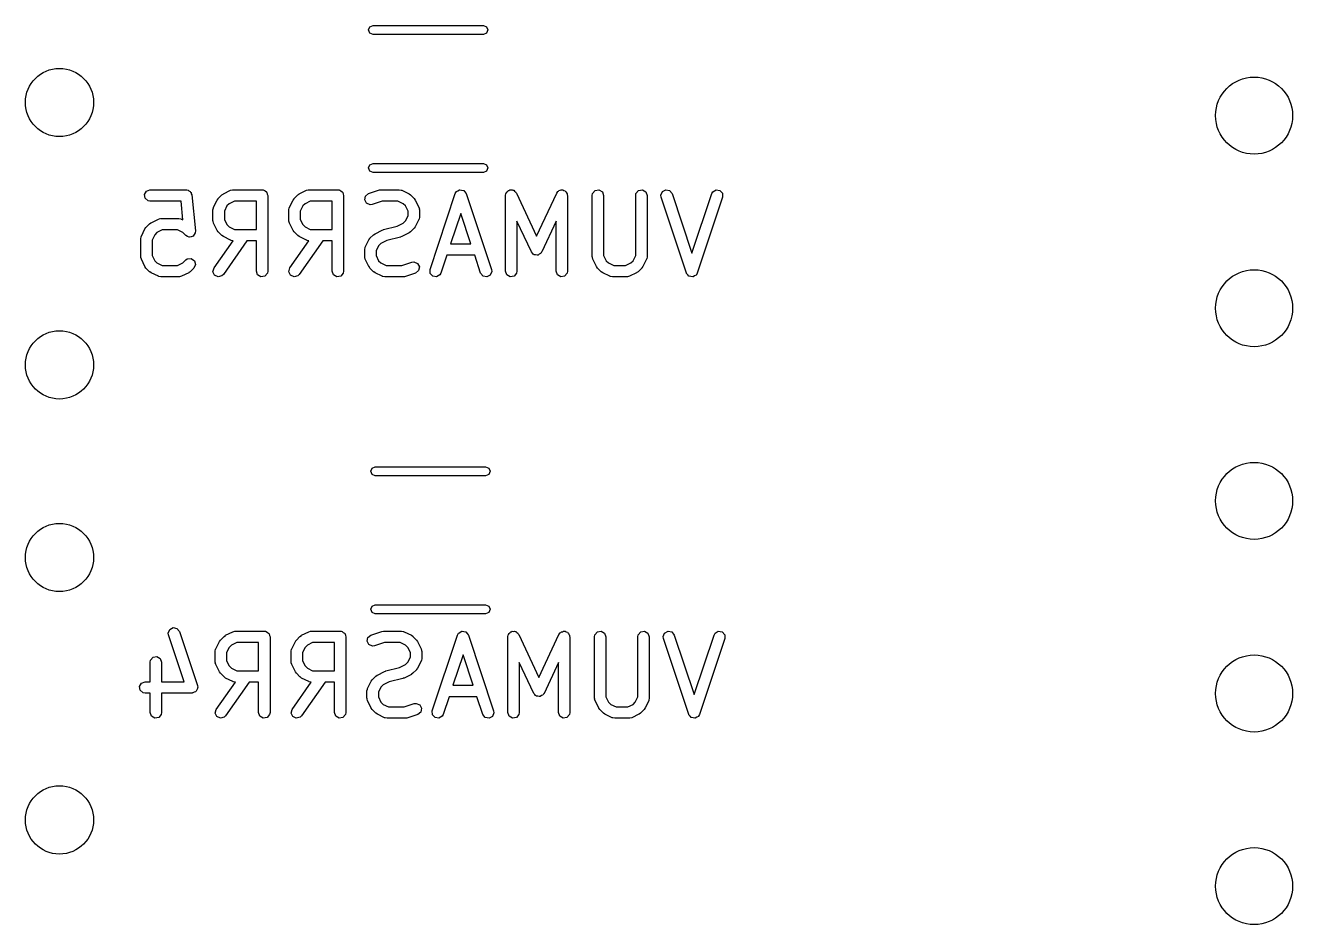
# Model space of a CAD drawing. Extents: x 10 to 584, y -410 to -10.
# Drawn here: x 299.47 to 316.17, y -117.92 to -106.06 of the extents above; entities that cross this region are included whole.
import ezdxf

# ---------------------------------------------------------------- set-up
doc = ezdxf.new("R2010")
doc.units = 0
doc.layers.add('BLACK', color=7, linetype='CONTINUOUS')

msp = doc.modelspace()

# ---------------------------------------------------------------- linework, layer by layer
at = {"layer": 'BLACK', "linetype": 'CONTINUOUS'}
for p, q in [((304.011, -106.078), (304.053, -106.06)), ((304.053, -106.06), (305.507, -106.06)), ((305.507, -106.06), (305.549, -106.078)), ((303.993, -106.12), (304.011, -106.078)), ((304.011, -106.162), (303.993, -106.12)), ((304.053, -106.18), (304.011, -106.162)), ((305.507, -106.18), (304.053, -106.18)), ((305.549, -106.162), (305.507, -106.18)), ((305.549, -106.078), (305.567, -106.12)), ((305.567, -106.12), (305.549, -106.162)), ((303.993, -107.94), (304.011, -107.898)), ((304.011, -107.898), (304.053, -107.88)), ((304.053, -107.88), (305.507, -107.88)), ((305.507, -107.88), (305.549, -107.898)), ((305.549, -107.898), (305.567, -107.94)), ((304.011, -107.982), (303.993, -107.94)), ((304.053, -108), (304.011, -107.982)), ((305.507, -108), (304.053, -108)), ((305.549, -107.982), (305.507, -108)), ((305.567, -107.94), (305.549, -107.982)), ((301.039, -108.289), (301.065, -108.245)), ((301.065, -108.245), (301.113, -108.227)), ((301.113, -108.227), (301.59, -108.227)), ((301.59, -108.227), (301.593, -108.228)), ((301.593, -108.228), (301.595, -108.228)), ((301.595, -108.228), (301.598, -108.229)), ((301.598, -108.229), (301.615, -108.232)), ((301.615, -108.232), (301.627, -108.242)), ((301.627, -108.242), (301.642, -108.249)), ((302.08, -108.283), (302.175, -108.235)), ((302.175, -108.235), (302.2, -108.228)), ((302.2, -108.228), (302.204, -108.229)), ((302.204, -108.229), (302.209, -108.227)), ((302.209, -108.227), (302.59, -108.227)), ((302.59, -108.227), (302.599, -108.229)), ((302.599, -108.229), (302.603, -108.229)), ((302.603, -108.229), (302.605, -108.23)), ((302.605, -108.23), (302.615, -108.232)), ((302.615, -108.232), (302.63, -108.244)), ((302.63, -108.244), (302.647, -108.254)), ((303.08, -108.283), (303.175, -108.235)), ((303.175, -108.235), (303.2, -108.228)), ((303.2, -108.228), (303.204, -108.229)), ((303.204, -108.229), (303.209, -108.227)), ((303.209, -108.227), (303.59, -108.227)), ((303.59, -108.227), (303.599, -108.229)), ((303.599, -108.229), (303.603, -108.229)), ((303.603, -108.229), (303.605, -108.23)), ((303.605, -108.23), (303.615, -108.232)), ((303.615, -108.232), (303.63, -108.244)), ((303.63, -108.244), (303.647, -108.254)), ((303.994, -108.279), (304.137, -108.231)), ((304.137, -108.231), (304.159, -108.228)), ((304.159, -108.228), (304.161, -108.227)), ((304.161, -108.227), (304.399, -108.227)), ((304.399, -108.227), (304.425, -108.232)), ((304.425, -108.232), (304.428, -108.235)), ((304.428, -108.235), (304.433, -108.235)), ((304.433, -108.235), (304.528, -108.283)), ((305.152, -108.253), (305.173, -108.241)), ((305.173, -108.241), (305.194, -108.229)), ((305.194, -108.229), (305.196, -108.229)), ((305.196, -108.229), (305.198, -108.228)), ((305.198, -108.228), (305.221, -108.233)), ((305.221, -108.233), (305.244, -108.236)), ((305.244, -108.236), (305.246, -108.238)), ((305.246, -108.238), (305.248, -108.238)), ((305.248, -108.238), (305.263, -108.257)), ((305.827, -108.25), (305.838, -108.237)), ((305.838, -108.237), (305.848, -108.236)), ((305.848, -108.236), (305.856, -108.23)), ((305.856, -108.23), (305.872, -108.231)), ((305.872, -108.231), (305.888, -108.229)), ((305.888, -108.229), (305.897, -108.234)), ((305.897, -108.234), (305.907, -108.234)), ((305.907, -108.234), (305.919, -108.246)), ((305.919, -108.246), (305.933, -108.254)), ((306.489, -108.249), (306.498, -108.245)), ((306.498, -108.245), (306.504, -108.237)), ((306.504, -108.237), (306.521, -108.235)), ((306.521, -108.235), (306.535, -108.228)), ((306.535, -108.228), (306.545, -108.23)), ((306.545, -108.23), (306.555, -108.229)), ((306.555, -108.229), (306.569, -108.237)), ((306.569, -108.237), (306.585, -108.241)), ((306.585, -108.241), (306.591, -108.249)), ((306.948, -108.277), (306.981, -108.237)), ((306.981, -108.237), (307.031, -108.229)), ((307.031, -108.229), (307.076, -108.254)), ((307.519, -108.277), (307.552, -108.237)), ((307.552, -108.237), (307.603, -108.229)), ((307.603, -108.229), (307.647, -108.254)), ((307.867, -108.253), (307.912, -108.228)), ((307.912, -108.228), (307.962, -108.238)), ((307.962, -108.238), (307.994, -108.279)), ((308.531, -108.256), (308.574, -108.229)), ((308.574, -108.229), (308.625, -108.236)), ((308.625, -108.236), (308.659, -108.275)), ((301.048, -108.34), (301.039, -108.289)), ((301.088, -108.373), (301.048, -108.34)), ((301.113, -108.377), (301.088, -108.373)), ((301.522, -108.377), (301.113, -108.377)), ((301.546, -108.626), (301.522, -108.377)), ((301.642, -108.249), (301.646, -108.258)), ((301.646, -108.258), (301.654, -108.265)), ((301.654, -108.265), (301.657, -108.281)), ((301.657, -108.281), (301.664, -108.295)), ((301.664, -108.295), (301.712, -108.771)), ((301.951, -108.459), (301.999, -108.364)), ((301.999, -108.364), (302.012, -108.346)), ((302.012, -108.346), (302.013, -108.345)), ((302.013, -108.345), (302.06, -108.297)), ((302.06, -108.297), (302.079, -108.284)), ((302.079, -108.284), (302.08, -108.283)), ((302.158, -108.412), (302.127, -108.442)), ((302.226, -108.377), (302.158, -108.412)), ((302.515, -108.377), (302.226, -108.377)), ((302.515, -108.751), (302.515, -108.377)), ((302.647, -108.254), (302.649, -108.261)), ((302.649, -108.261), (302.654, -108.265)), ((302.654, -108.265), (302.658, -108.284)), ((302.658, -108.284), (302.665, -108.302)), ((302.665, -108.302), (302.665, -109.302)), ((302.951, -108.459), (302.999, -108.364)), ((302.999, -108.364), (303.012, -108.346)), ((303.012, -108.346), (303.013, -108.345)), ((303.013, -108.345), (303.06, -108.297)), ((303.06, -108.297), (303.079, -108.284)), ((303.079, -108.284), (303.08, -108.283)), ((303.158, -108.412), (303.127, -108.442)), ((303.226, -108.377), (303.158, -108.412)), ((303.515, -108.377), (303.226, -108.377)), ((303.515, -108.751), (303.515, -108.377)), ((303.647, -108.254), (303.649, -108.261)), ((303.649, -108.261), (303.654, -108.265)), ((303.654, -108.265), (303.658, -108.284)), ((303.658, -108.284), (303.665, -108.302)), ((303.665, -108.302), (303.665, -109.302)), ((303.944, -108.361), (303.954, -108.311)), ((303.968, -108.406), (303.944, -108.361)), ((303.954, -108.311), (303.994, -108.279)), ((304.016, -108.425), (303.968, -108.406)), ((304.173, -108.377), (304.042, -108.421)), ((304.381, -108.377), (304.173, -108.377)), ((304.45, -108.412), (304.381, -108.377)), ((304.48, -108.442), (304.45, -108.412)), ((304.528, -108.283), (304.546, -108.296)), ((304.546, -108.296), (304.547, -108.297)), ((304.547, -108.297), (304.595, -108.345)), ((304.595, -108.345), (304.608, -108.363)), ((304.608, -108.363), (304.609, -108.364)), ((304.609, -108.364), (304.657, -108.459)), ((304.804, -109.279), (305.137, -108.279)), ((305.137, -108.279), (305.15, -108.256)), ((305.15, -108.256), (305.152, -108.255)), ((305.152, -108.255), (305.152, -108.253)), ((305.263, -108.257), (305.278, -108.275)), ((305.278, -108.275), (305.278, -108.277)), ((305.278, -108.277), (305.28, -108.279)), ((305.28, -108.279), (305.613, -109.279)), ((305.8, -108.302), (305.805, -108.277)), ((305.8, -109.302), (305.8, -108.302)), ((305.805, -108.277), (305.811, -108.269)), ((305.811, -108.269), (305.814, -108.259)), ((305.814, -108.259), (305.827, -108.25)), ((305.933, -108.254), (305.936, -108.264)), ((305.936, -108.264), (305.943, -108.271)), ((305.943, -108.271), (306.209, -108.839)), ((306.209, -108.839), (306.474, -108.271)), ((306.474, -108.271), (306.489, -108.249)), ((306.591, -108.249), (306.599, -108.254)), ((306.599, -108.254), (306.605, -108.27)), ((306.605, -108.27), (306.614, -108.283)), ((306.614, -108.283), (306.613, -108.293)), ((306.613, -108.293), (306.617, -108.302)), ((306.617, -108.302), (306.617, -109.302)), ((306.943, -108.302), (306.948, -108.277)), ((306.943, -109.112), (306.943, -108.302)), ((307.076, -108.254), (307.093, -108.302)), ((307.093, -108.302), (307.093, -109.094)), ((307.515, -108.302), (307.519, -108.277)), ((307.515, -109.094), (307.515, -108.302)), ((307.647, -108.254), (307.665, -108.302)), ((307.665, -108.302), (307.665, -109.112)), ((307.848, -108.3), (307.867, -108.253)), ((307.852, -108.326), (307.848, -108.3)), ((308.185, -109.326), (307.852, -108.326)), ((307.994, -108.279), (308.256, -109.065)), ((308.256, -109.065), (308.518, -108.279)), ((308.661, -108.326), (308.327, -109.326)), ((308.518, -108.279), (308.531, -108.256)), ((308.659, -108.275), (308.661, -108.326)), ((301.943, -108.493), (301.948, -108.467)), ((301.943, -108.636), (301.943, -108.493)), ((301.948, -108.467), (301.95, -108.464)), ((301.95, -108.464), (301.951, -108.459)), ((302.127, -108.442), (302.093, -108.511)), ((302.093, -108.511), (302.093, -108.618)), ((302.943, -108.493), (302.948, -108.467)), ((302.943, -108.636), (302.943, -108.493)), ((302.948, -108.467), (302.95, -108.464)), ((302.95, -108.464), (302.951, -108.459)), ((303.127, -108.442), (303.093, -108.511)), ((303.093, -108.511), (303.093, -108.618)), ((304.042, -108.421), (304.016, -108.425)), ((304.515, -108.511), (304.48, -108.442)), ((304.48, -108.639), (304.515, -108.57)), ((304.515, -108.57), (304.515, -108.511)), ((304.657, -108.459), (304.664, -108.484)), ((304.664, -108.484), (304.663, -108.489)), ((304.663, -108.489), (304.665, -108.493)), ((304.665, -108.493), (304.665, -108.588)), ((305.209, -108.54), (305.075, -108.942)), ((305.343, -108.942), (305.209, -108.54)), ((300.999, -108.84), (301.046, -108.745)), ((301.046, -108.745), (301.06, -108.727)), ((301.06, -108.726), (301.108, -108.678)), ((301.06, -108.727), (301.06, -108.726)), ((301.108, -108.678), (301.126, -108.665)), ((301.126, -108.665), (301.127, -108.664)), ((301.127, -108.664), (301.223, -108.616)), ((301.223, -108.616), (301.248, -108.609)), ((301.248, -108.609), (301.252, -108.61)), ((301.252, -108.61), (301.256, -108.608)), ((301.256, -108.608), (301.494, -108.608)), ((301.494, -108.608), (301.52, -108.613)), ((301.52, -108.613), (301.523, -108.616)), ((301.523, -108.616), (301.528, -108.616)), ((301.528, -108.616), (301.546, -108.626)), ((301.945, -108.64), (301.943, -108.636)), ((301.944, -108.644), (301.945, -108.64)), ((301.951, -108.669), (301.944, -108.644)), ((301.999, -108.764), (301.951, -108.669)), ((302.093, -108.618), (302.127, -108.687)), ((302.127, -108.687), (302.158, -108.717)), ((302.158, -108.717), (302.226, -108.751)), ((302.945, -108.64), (302.943, -108.636)), ((302.944, -108.644), (302.945, -108.64)), ((302.951, -108.669), (302.944, -108.644)), ((302.999, -108.764), (302.951, -108.669)), ((303.093, -108.618), (303.127, -108.687)), ((303.127, -108.687), (303.158, -108.717)), ((303.158, -108.717), (303.226, -108.751)), ((304.19, -108.753), (304.373, -108.708)), ((304.373, -108.708), (304.45, -108.669)), ((304.45, -108.669), (304.48, -108.639)), ((304.595, -108.736), (304.547, -108.784)), ((304.596, -108.735), (304.595, -108.736)), ((304.609, -108.717), (304.596, -108.735)), ((304.657, -108.622), (304.609, -108.717)), ((304.66, -108.614), (304.657, -108.617)), ((304.657, -108.617), (304.657, -108.622)), ((304.665, -108.588), (304.66, -108.614)), ((306.141, -109.048), (305.95, -108.64)), ((305.95, -108.64), (305.95, -109.302)), ((306.467, -108.64), (306.277, -109.048)), ((306.467, -109.302), (306.467, -108.64)), ((300.991, -108.874), (300.995, -108.848)), ((300.991, -109.112), (300.991, -108.874)), ((300.995, -108.848), (300.998, -108.845)), ((300.998, -108.845), (300.999, -108.84)), ((301.175, -108.823), (301.141, -108.892)), ((301.141, -108.892), (301.141, -109.094)), ((301.205, -108.793), (301.175, -108.823)), ((301.274, -108.758), (301.205, -108.793)), ((301.477, -108.758), (301.274, -108.758)), ((301.545, -108.793), (301.477, -108.758)), ((301.584, -108.832), (301.545, -108.793)), ((301.585, -108.832), (301.584, -108.832)), ((301.608, -108.843), (301.585, -108.832)), ((301.585, -108.832), (301.585, -108.832)), ((301.631, -108.853), (301.608, -108.843)), ((301.632, -108.853), (301.631, -108.853)), ((301.631, -108.853), (301.631, -108.853)), ((301.656, -108.847), (301.632, -108.853)), ((301.68, -108.84), (301.656, -108.847)), ((301.681, -108.839), (301.68, -108.84)), ((301.68, -108.84), (301.68, -108.84)), ((301.695, -108.819), (301.681, -108.839)), ((301.71, -108.798), (301.695, -108.819)), ((301.712, -108.771), (301.71, -108.797)), ((301.71, -108.797), (301.71, -108.797)), ((301.71, -108.797), (301.71, -108.798)), ((301.957, -109.259), (302.208, -108.901)), ((302, -108.766), (301.999, -108.764)), ((302.013, -108.784), (302, -108.766)), ((302.06, -108.832), (302.013, -108.784)), ((302.062, -108.832), (302.06, -108.832)), ((302.08, -108.846), (302.062, -108.832)), ((302.175, -108.893), (302.08, -108.846)), ((302.39, -108.901), (302.08, -109.345)), ((302.179, -108.894), (302.175, -108.893)), ((302.183, -108.897), (302.179, -108.894)), ((302.208, -108.901), (302.183, -108.897)), ((302.226, -108.751), (302.515, -108.751)), ((302.515, -108.901), (302.39, -108.901)), ((302.515, -109.302), (302.515, -108.901)), ((302.957, -109.259), (303.208, -108.901)), ((303, -108.766), (302.999, -108.764)), ((303.013, -108.784), (303, -108.766)), ((303.06, -108.832), (303.013, -108.784)), ((303.062, -108.832), (303.06, -108.832)), ((303.08, -108.846), (303.062, -108.832)), ((303.175, -108.893), (303.08, -108.846)), ((303.39, -108.901), (303.08, -109.345)), ((303.179, -108.894), (303.175, -108.893)), ((303.183, -108.897), (303.179, -108.894)), ((303.208, -108.901), (303.183, -108.897)), ((303.226, -108.751), (303.515, -108.751)), ((303.515, -108.901), (303.39, -108.901)), ((303.515, -109.302), (303.515, -108.901)), ((303.951, -108.983), (303.999, -108.888)), ((303.999, -108.888), (304.012, -108.87)), ((304.012, -108.87), (304.013, -108.868)), ((304.013, -108.868), (304.06, -108.821)), ((304.06, -108.821), (304.079, -108.808)), ((304.079, -108.808), (304.08, -108.807)), ((304.08, -108.807), (304.175, -108.759)), ((304.235, -108.897), (304.158, -108.935)), ((304.175, -108.759), (304.187, -108.755)), ((304.187, -108.755), (304.19, -108.753)), ((304.417, -108.851), (304.235, -108.897)), ((304.42, -108.849), (304.417, -108.851)), ((304.433, -108.846), (304.42, -108.849)), ((304.528, -108.798), (304.433, -108.846)), ((304.529, -108.797), (304.528, -108.798)), ((304.547, -108.784), (304.529, -108.797)), ((303.943, -109.017), (303.948, -108.991)), ((303.943, -109.112), (303.943, -109.017)), ((303.948, -108.991), (303.95, -108.988)), ((303.95, -108.988), (303.951, -108.983)), ((304.127, -108.966), (304.093, -109.034)), ((304.093, -109.034), (304.093, -109.094)), ((304.158, -108.935), (304.127, -108.966)), ((305.075, -108.942), (305.343, -108.942)), ((306.154, -109.062), (306.141, -109.048)), ((306.166, -109.078), (306.154, -109.062)), ((306.172, -109.08), (306.166, -109.078)), ((306.177, -109.085), (306.172, -109.08)), ((306.244, -109.078), (306.228, -109.089)), ((306.262, -109.07), (306.244, -109.078)), ((306.267, -109.062), (306.262, -109.07)), ((306.27, -109.06), (306.267, -109.062)), ((306.271, -109.056), (306.27, -109.06)), ((306.277, -109.048), (306.271, -109.056)), ((300.992, -109.116), (300.991, -109.112)), ((300.991, -109.12), (300.992, -109.116)), ((300.999, -109.145), (300.991, -109.12)), ((301.046, -109.241), (300.999, -109.145)), ((301.047, -109.242), (301.046, -109.241)), ((301.06, -109.26), (301.047, -109.242)), ((301.141, -109.094), (301.175, -109.163)), ((301.175, -109.163), (301.205, -109.193)), ((301.205, -109.193), (301.274, -109.227)), ((301.274, -109.227), (301.477, -109.227)), ((301.477, -109.227), (301.545, -109.193)), ((301.545, -109.193), (301.584, -109.154)), ((301.584, -109.154), (301.605, -109.139)), ((301.605, -109.139), (301.657, -109.135)), ((301.657, -109.135), (301.699, -109.164)), ((301.712, -109.214), (301.69, -109.26)), ((301.699, -109.164), (301.712, -109.214)), ((303.945, -109.116), (303.943, -109.112)), ((303.944, -109.12), (303.945, -109.116)), ((303.951, -109.145), (303.944, -109.12)), ((303.999, -109.241), (303.951, -109.145)), ((304, -109.242), (303.999, -109.241)), ((304.013, -109.26), (304, -109.242)), ((304.093, -109.094), (304.127, -109.163)), ((304.127, -109.163), (304.158, -109.193)), ((304.158, -109.193), (304.226, -109.227)), ((304.226, -109.227), (304.434, -109.227)), ((304.434, -109.227), (304.566, -109.184)), ((304.566, -109.184), (304.592, -109.18)), ((304.592, -109.18), (304.639, -109.199)), ((304.639, -109.199), (304.664, -109.244)), ((304.664, -109.244), (304.653, -109.294)), ((305.025, -109.092), (304.946, -109.326)), ((305.393, -109.092), (305.025, -109.092)), ((305.471, -109.326), (305.393, -109.092)), ((306.196, -109.086), (306.177, -109.085)), ((306.215, -109.091), (306.196, -109.086)), ((306.221, -109.089), (306.215, -109.091)), ((306.228, -109.089), (306.221, -109.089)), ((306.945, -109.116), (306.943, -109.112)), ((306.944, -109.12), (306.945, -109.116)), ((306.951, -109.145), (306.944, -109.12)), ((306.999, -109.241), (306.951, -109.145)), ((307, -109.242), (306.999, -109.241)), ((307.013, -109.26), (307, -109.242)), ((307.093, -109.094), (307.127, -109.163)), ((307.127, -109.163), (307.158, -109.193)), ((307.158, -109.193), (307.226, -109.227)), ((307.226, -109.227), (307.381, -109.227)), ((307.381, -109.227), (307.45, -109.193)), ((307.45, -109.193), (307.48, -109.163)), ((307.48, -109.163), (307.515, -109.094)), ((307.609, -109.241), (307.596, -109.259)), ((307.657, -109.145), (307.609, -109.241)), ((307.66, -109.138), (307.657, -109.141)), ((307.657, -109.141), (307.657, -109.145)), ((307.665, -109.112), (307.66, -109.138)), ((301.108, -109.308), (301.06, -109.26)), ((301.109, -109.308), (301.108, -109.308)), ((301.127, -109.322), (301.109, -109.308)), ((301.223, -109.369), (301.127, -109.322)), ((301.227, -109.37), (301.223, -109.369)), ((301.231, -109.373), (301.227, -109.37)), ((301.256, -109.377), (301.231, -109.373)), ((301.494, -109.377), (301.256, -109.377)), ((301.498, -109.376), (301.494, -109.377)), ((301.503, -109.377), (301.498, -109.376)), ((301.528, -109.369), (301.503, -109.377)), ((301.623, -109.322), (301.528, -109.369)), ((301.624, -109.321), (301.623, -109.322)), ((301.643, -109.308), (301.624, -109.321)), ((301.69, -109.26), (301.643, -109.308)), ((301.943, -109.309), (301.957, -109.259)), ((301.965, -109.355), (301.943, -109.309)), ((302.012, -109.377), (301.965, -109.355)), ((302.061, -109.364), (302.012, -109.377)), ((302.08, -109.345), (302.061, -109.364)), ((302.532, -109.351), (302.515, -109.302)), ((302.576, -109.376), (302.532, -109.351)), ((302.627, -109.367), (302.576, -109.376)), ((302.66, -109.328), (302.627, -109.367)), ((302.665, -109.302), (302.66, -109.328)), ((302.943, -109.309), (302.957, -109.259)), ((302.965, -109.355), (302.943, -109.309)), ((303.012, -109.377), (302.965, -109.355)), ((303.061, -109.364), (303.012, -109.377)), ((303.08, -109.345), (303.061, -109.364)), ((303.532, -109.351), (303.515, -109.302)), ((303.576, -109.376), (303.532, -109.351)), ((303.627, -109.367), (303.576, -109.376)), ((303.66, -109.328), (303.627, -109.367)), ((303.665, -109.302), (303.66, -109.328)), ((304.06, -109.308), (304.013, -109.26)), ((304.062, -109.308), (304.06, -109.308)), ((304.08, -109.322), (304.062, -109.308)), ((304.175, -109.369), (304.08, -109.322)), ((304.179, -109.37), (304.175, -109.369)), ((304.183, -109.373), (304.179, -109.37)), ((304.209, -109.377), (304.183, -109.373)), ((304.447, -109.377), (304.209, -109.377)), ((304.448, -109.377), (304.447, -109.377)), ((304.47, -109.374), (304.448, -109.377)), ((304.613, -109.326), (304.47, -109.374)), ((304.653, -109.294), (304.613, -109.326)), ((304.805, -109.33), (304.804, -109.279)), ((304.84, -109.368), (304.805, -109.33)), ((304.89, -109.376), (304.84, -109.368)), ((304.934, -109.349), (304.89, -109.376)), ((304.946, -109.326), (304.934, -109.349)), ((305.503, -109.366), (305.471, -109.326)), ((305.553, -109.377), (305.503, -109.366)), ((305.598, -109.352), (305.553, -109.377)), ((305.617, -109.304), (305.598, -109.352)), ((305.613, -109.279), (305.617, -109.304)), ((305.818, -109.351), (305.8, -109.302)), ((305.862, -109.376), (305.818, -109.351)), ((305.913, -109.367), (305.862, -109.376)), ((305.946, -109.328), (305.913, -109.367)), ((305.95, -109.302), (305.946, -109.328)), ((306.484, -109.351), (306.467, -109.302)), ((306.529, -109.376), (306.484, -109.351)), ((306.579, -109.367), (306.529, -109.376)), ((306.612, -109.328), (306.579, -109.367)), ((306.617, -109.302), (306.612, -109.328)), ((307.06, -109.308), (307.013, -109.26)), ((307.062, -109.308), (307.06, -109.308)), ((307.08, -109.322), (307.062, -109.308)), ((307.175, -109.369), (307.08, -109.322)), ((307.179, -109.37), (307.175, -109.369)), ((307.183, -109.373), (307.179, -109.37)), ((307.209, -109.377), (307.183, -109.373)), ((307.399, -109.377), (307.209, -109.377)), ((307.403, -109.376), (307.399, -109.377)), ((307.408, -109.377), (307.403, -109.376)), ((307.433, -109.369), (307.408, -109.377)), ((307.528, -109.322), (307.433, -109.369)), ((307.529, -109.321), (307.528, -109.322)), ((307.547, -109.308), (307.529, -109.321)), ((307.595, -109.26), (307.547, -109.308)), ((307.596, -109.259), (307.595, -109.26)), ((308.186, -109.328), (308.185, -109.326)), ((308.186, -109.33), (308.186, -109.328)), ((308.202, -109.348), (308.186, -109.33)), ((308.217, -109.366), (308.202, -109.348)), ((308.219, -109.367), (308.217, -109.366)), ((308.22, -109.368), (308.219, -109.367)), ((308.244, -109.372), (308.22, -109.368)), ((308.267, -109.377), (308.244, -109.372)), ((308.269, -109.376), (308.267, -109.377)), ((308.271, -109.376), (308.269, -109.376)), ((308.291, -109.363), (308.271, -109.376)), ((308.312, -109.352), (308.291, -109.363)), ((308.313, -109.35), (308.312, -109.352)), ((308.315, -109.349), (308.313, -109.35)), ((308.327, -109.326), (308.315, -109.349)), ((304.023, -111.94), (304.041, -111.898)), ((304.041, -111.898), (304.083, -111.88)), ((304.083, -111.88), (305.537, -111.88)), ((305.537, -111.88), (305.579, -111.898)), ((305.579, -111.898), (305.597, -111.94)), ((304.041, -111.982), (304.023, -111.94)), ((304.083, -112), (304.041, -111.982)), ((305.537, -112), (304.083, -112)), ((305.579, -111.982), (305.537, -112)), ((305.597, -111.94), (305.579, -111.982)), ((304.023, -113.76), (304.041, -113.718)), ((304.041, -113.802), (304.023, -113.76)), ((304.041, -113.718), (304.083, -113.7)), ((304.083, -113.7), (305.537, -113.7)), ((305.537, -113.7), (305.579, -113.718)), ((305.579, -113.718), (305.597, -113.76)), ((305.597, -113.76), (305.579, -113.802)), ((304.083, -113.82), (304.041, -113.802)), ((305.537, -113.82), (304.083, -113.82)), ((305.579, -113.802), (305.537, -113.82)), ((301.354, -114.073), (301.373, -114.025)), ((301.358, -114.098), (301.354, -114.073)), ((301.373, -114.025), (301.418, -114.001)), ((301.418, -114.001), (301.468, -114.011)), ((301.468, -114.011), (301.5, -114.051)), ((301.5, -114.051), (301.738, -114.765)), ((302.11, -114.103), (302.205, -114.055)), ((302.205, -114.055), (302.23, -114.048)), ((302.23, -114.048), (302.234, -114.049)), ((302.234, -114.049), (302.239, -114.047)), ((302.239, -114.047), (302.62, -114.047)), ((302.62, -114.047), (302.629, -114.049)), ((302.629, -114.049), (302.633, -114.049)), ((302.633, -114.049), (302.635, -114.05)), ((302.635, -114.05), (302.645, -114.052)), ((302.645, -114.052), (302.66, -114.064)), ((302.66, -114.064), (302.677, -114.074)), ((302.677, -114.074), (302.679, -114.081)), ((302.679, -114.081), (302.684, -114.085)), ((302.684, -114.085), (302.688, -114.104)), ((303.11, -114.103), (303.205, -114.055)), ((303.205, -114.055), (303.23, -114.048)), ((303.23, -114.048), (303.234, -114.049)), ((303.234, -114.049), (303.239, -114.047)), ((303.239, -114.047), (303.62, -114.047)), ((303.62, -114.047), (303.629, -114.049)), ((303.629, -114.049), (303.633, -114.049)), ((303.633, -114.049), (303.635, -114.05)), ((303.635, -114.05), (303.645, -114.052)), ((303.645, -114.052), (303.66, -114.064)), ((303.66, -114.064), (303.677, -114.074)), ((303.677, -114.074), (303.679, -114.081)), ((303.679, -114.081), (303.684, -114.085)), ((303.684, -114.085), (303.688, -114.104)), ((304.024, -114.099), (304.167, -114.051)), ((304.167, -114.051), (304.189, -114.048)), ((304.189, -114.048), (304.191, -114.047)), ((304.191, -114.047), (304.429, -114.047)), ((304.429, -114.047), (304.455, -114.052)), ((304.455, -114.052), (304.458, -114.055)), ((304.458, -114.055), (304.463, -114.055)), ((304.463, -114.055), (304.558, -114.103)), ((305.167, -114.099), (305.18, -114.076)), ((305.18, -114.076), (305.182, -114.075)), ((305.182, -114.073), (305.203, -114.061)), ((305.182, -114.075), (305.182, -114.073)), ((305.203, -114.061), (305.224, -114.049)), ((305.224, -114.049), (305.226, -114.049)), ((305.226, -114.049), (305.228, -114.048)), ((305.228, -114.048), (305.251, -114.053)), ((305.251, -114.053), (305.274, -114.056)), ((305.274, -114.056), (305.276, -114.058)), ((305.276, -114.058), (305.278, -114.058)), ((305.278, -114.058), (305.293, -114.077)), ((305.293, -114.077), (305.308, -114.095)), ((305.308, -114.095), (305.308, -114.097)), ((305.835, -114.097), (305.841, -114.089)), ((305.841, -114.089), (305.844, -114.079)), ((305.844, -114.079), (305.857, -114.07)), ((305.857, -114.07), (305.868, -114.057)), ((305.868, -114.057), (305.878, -114.056)), ((305.878, -114.056), (305.886, -114.05)), ((305.886, -114.05), (305.902, -114.051)), ((305.902, -114.051), (305.918, -114.049)), ((305.918, -114.049), (305.927, -114.054)), ((305.927, -114.054), (305.937, -114.054)), ((305.937, -114.054), (305.949, -114.066)), ((305.949, -114.066), (305.963, -114.074)), ((305.963, -114.074), (305.966, -114.084)), ((305.966, -114.084), (305.973, -114.091)), ((305.973, -114.091), (306.239, -114.659)), ((306.239, -114.659), (306.504, -114.091)), ((306.504, -114.091), (306.519, -114.069)), ((306.519, -114.069), (306.528, -114.065)), ((306.528, -114.065), (306.534, -114.057)), ((306.534, -114.057), (306.551, -114.055)), ((306.551, -114.055), (306.565, -114.048)), ((306.565, -114.048), (306.575, -114.05)), ((306.575, -114.05), (306.585, -114.049)), ((306.585, -114.049), (306.599, -114.057)), ((306.599, -114.057), (306.615, -114.061)), ((306.615, -114.061), (306.621, -114.069)), ((306.621, -114.069), (306.629, -114.074)), ((306.629, -114.074), (306.635, -114.09)), ((306.635, -114.09), (306.644, -114.103)), ((306.978, -114.097), (307.011, -114.057)), ((307.011, -114.057), (307.061, -114.049)), ((307.061, -114.049), (307.106, -114.074)), ((307.106, -114.074), (307.123, -114.122)), ((307.549, -114.097), (307.582, -114.057)), ((307.582, -114.057), (307.633, -114.049)), ((307.633, -114.049), (307.677, -114.074)), ((307.677, -114.074), (307.695, -114.122)), ((307.878, -114.12), (307.897, -114.073)), ((307.897, -114.073), (307.942, -114.048)), ((307.942, -114.048), (307.992, -114.058)), ((307.992, -114.058), (308.024, -114.099)), ((308.548, -114.099), (308.561, -114.076)), ((308.561, -114.076), (308.604, -114.049)), ((308.604, -114.049), (308.655, -114.056)), ((308.655, -114.056), (308.689, -114.095)), ((308.689, -114.095), (308.691, -114.146)), ((301.563, -114.714), (301.358, -114.098)), ((301.981, -114.279), (302.029, -114.184)), ((302.029, -114.184), (302.042, -114.166)), ((302.042, -114.166), (302.043, -114.165)), ((302.043, -114.165), (302.09, -114.117)), ((302.09, -114.117), (302.109, -114.104)), ((302.109, -114.104), (302.11, -114.103)), ((302.157, -114.262), (302.123, -114.331)), ((302.188, -114.232), (302.157, -114.262)), ((302.256, -114.197), (302.188, -114.232)), ((302.545, -114.197), (302.256, -114.197)), ((302.545, -114.571), (302.545, -114.197)), ((302.688, -114.104), (302.695, -114.122)), ((302.695, -114.122), (302.695, -115.122)), ((302.981, -114.279), (303.029, -114.184)), ((303.029, -114.184), (303.042, -114.166)), ((303.042, -114.166), (303.043, -114.165)), ((303.043, -114.165), (303.09, -114.117)), ((303.09, -114.117), (303.109, -114.104)), ((303.109, -114.104), (303.11, -114.103)), ((303.157, -114.262), (303.123, -114.331)), ((303.188, -114.232), (303.157, -114.262)), ((303.256, -114.197), (303.188, -114.232)), ((303.545, -114.197), (303.256, -114.197)), ((303.545, -114.571), (303.545, -114.197)), ((303.688, -114.104), (303.695, -114.122)), ((303.695, -114.122), (303.695, -115.122)), ((303.974, -114.181), (303.984, -114.131)), ((303.998, -114.226), (303.974, -114.181)), ((303.984, -114.131), (304.024, -114.099)), ((304.046, -114.245), (303.998, -114.226)), ((304.072, -114.241), (304.046, -114.245)), ((304.203, -114.197), (304.072, -114.241)), ((304.411, -114.197), (304.203, -114.197)), ((304.48, -114.232), (304.411, -114.197)), ((304.51, -114.262), (304.48, -114.232)), ((304.545, -114.331), (304.51, -114.262)), ((304.558, -114.103), (304.576, -114.116)), ((304.576, -114.116), (304.577, -114.117)), ((304.577, -114.117), (304.625, -114.165)), ((304.625, -114.165), (304.638, -114.183)), ((304.638, -114.183), (304.639, -114.184)), ((304.639, -114.184), (304.687, -114.279)), ((304.834, -115.099), (305.167, -114.099)), ((305.308, -114.097), (305.31, -114.099)), ((305.31, -114.099), (305.643, -115.099)), ((305.83, -114.122), (305.835, -114.097)), ((305.83, -115.122), (305.83, -114.122)), ((306.644, -114.103), (306.643, -114.113)), ((306.643, -114.113), (306.647, -114.122)), ((306.647, -114.122), (306.647, -115.122)), ((306.973, -114.122), (306.978, -114.097)), ((306.973, -114.932), (306.973, -114.122)), ((307.123, -114.122), (307.123, -114.914)), ((307.545, -114.122), (307.549, -114.097)), ((307.545, -114.914), (307.545, -114.122)), ((307.695, -114.122), (307.695, -114.932)), ((307.882, -114.146), (307.878, -114.12)), ((308.215, -115.146), (307.882, -114.146)), ((308.024, -114.099), (308.286, -114.885)), ((308.286, -114.885), (308.548, -114.099)), ((308.691, -114.146), (308.357, -115.146)), ((301.12, -114.43), (301.153, -114.391)), ((301.153, -114.391), (301.204, -114.382)), ((301.204, -114.382), (301.248, -114.408)), ((301.248, -114.408), (301.266, -114.456)), ((301.973, -114.313), (301.978, -114.287)), ((301.973, -114.456), (301.973, -114.313)), ((301.978, -114.287), (301.981, -114.284)), ((301.981, -114.284), (301.981, -114.279)), ((302.123, -114.331), (302.123, -114.438)), ((302.973, -114.313), (302.978, -114.287)), ((302.973, -114.456), (302.973, -114.313)), ((302.978, -114.287), (302.981, -114.284)), ((302.981, -114.284), (302.981, -114.279)), ((303.123, -114.331), (303.123, -114.438)), ((304.51, -114.459), (304.545, -114.39)), ((304.545, -114.39), (304.545, -114.331)), ((304.687, -114.279), (304.694, -114.304)), ((304.695, -114.408), (304.69, -114.434)), ((304.694, -114.304), (304.693, -114.309)), ((304.693, -114.309), (304.695, -114.313)), ((304.695, -114.313), (304.695, -114.408)), ((305.239, -114.36), (305.105, -114.762)), ((305.373, -114.762), (305.239, -114.36)), ((301.116, -114.456), (301.12, -114.43)), ((301.116, -114.714), (301.116, -114.456)), ((301.266, -114.456), (301.266, -114.714)), ((301.975, -114.46), (301.973, -114.456)), ((301.974, -114.464), (301.975, -114.46)), ((301.981, -114.489), (301.974, -114.464)), ((302.029, -114.584), (301.981, -114.489)), ((302.03, -114.586), (302.029, -114.584)), ((302.043, -114.604), (302.03, -114.586)), ((302.123, -114.438), (302.157, -114.507)), ((302.157, -114.507), (302.188, -114.537)), ((302.188, -114.537), (302.256, -114.571)), ((302.256, -114.571), (302.545, -114.571)), ((302.975, -114.46), (302.973, -114.456)), ((302.974, -114.464), (302.975, -114.46)), ((302.981, -114.489), (302.974, -114.464)), ((303.029, -114.584), (302.981, -114.489)), ((303.03, -114.586), (303.029, -114.584)), ((303.043, -114.604), (303.03, -114.586)), ((303.123, -114.438), (303.157, -114.507)), ((303.157, -114.507), (303.188, -114.537)), ((303.188, -114.537), (303.256, -114.571)), ((303.256, -114.571), (303.545, -114.571)), ((304.11, -114.627), (304.205, -114.579)), ((304.205, -114.579), (304.217, -114.575)), ((304.217, -114.575), (304.22, -114.573)), ((304.22, -114.573), (304.403, -114.528)), ((304.403, -114.528), (304.48, -114.489)), ((304.48, -114.489), (304.51, -114.459)), ((304.625, -114.556), (304.577, -114.604)), ((304.626, -114.555), (304.625, -114.556)), ((304.639, -114.537), (304.626, -114.555)), ((304.687, -114.442), (304.639, -114.537)), ((304.69, -114.434), (304.687, -114.437)), ((304.687, -114.437), (304.687, -114.442)), ((306.171, -114.868), (305.98, -114.46)), ((305.98, -114.46), (305.98, -115.122)), ((306.497, -114.46), (306.307, -114.868)), ((306.497, -115.122), (306.497, -114.46)), ((300.974, -114.776), (301, -114.732)), ((301, -114.732), (301.048, -114.714)), ((301.048, -114.714), (301.116, -114.714)), ((301.266, -114.714), (301.563, -114.714)), ((301.987, -115.079), (302.238, -114.721)), ((302.09, -114.652), (302.043, -114.604)), ((302.092, -114.652), (302.09, -114.652)), ((302.11, -114.666), (302.092, -114.652)), ((302.205, -114.713), (302.11, -114.666)), ((302.42, -114.721), (302.11, -115.165)), ((302.209, -114.714), (302.205, -114.713)), ((302.213, -114.717), (302.209, -114.714)), ((302.238, -114.721), (302.213, -114.717)), ((302.545, -114.721), (302.42, -114.721)), ((302.545, -115.122), (302.545, -114.721)), ((302.987, -115.079), (303.238, -114.721)), ((303.09, -114.652), (303.043, -114.604)), ((303.092, -114.652), (303.09, -114.652)), ((303.11, -114.666), (303.092, -114.652)), ((303.205, -114.713), (303.11, -114.666)), ((303.42, -114.721), (303.11, -115.165)), ((303.209, -114.714), (303.205, -114.713)), ((303.213, -114.717), (303.209, -114.714)), ((303.238, -114.721), (303.213, -114.717)), ((303.545, -114.721), (303.42, -114.721)), ((303.545, -115.122), (303.545, -114.721)), ((303.981, -114.803), (304.029, -114.708)), ((304.029, -114.708), (304.042, -114.69)), ((304.042, -114.69), (304.043, -114.688)), ((304.043, -114.688), (304.09, -114.641)), ((304.09, -114.641), (304.109, -114.628)), ((304.109, -114.628), (304.11, -114.627)), ((304.188, -114.755), (304.157, -114.786)), ((304.265, -114.717), (304.188, -114.755)), ((304.447, -114.671), (304.265, -114.717)), ((304.45, -114.669), (304.447, -114.671)), ((304.463, -114.666), (304.45, -114.669)), ((304.558, -114.618), (304.463, -114.666)), ((304.559, -114.617), (304.558, -114.618)), ((304.577, -114.604), (304.559, -114.617)), ((305.105, -114.762), (305.373, -114.762)), ((300.983, -114.827), (300.974, -114.776)), ((301.022, -114.86), (300.983, -114.827)), ((301.048, -114.864), (301.022, -114.86)), ((301.116, -114.864), (301.048, -114.864)), ((301.116, -115.122), (301.116, -114.864)), ((301.667, -114.864), (301.266, -114.864)), ((301.266, -114.864), (301.266, -115.122)), ((301.673, -114.862), (301.667, -114.864)), ((301.678, -114.863), (301.673, -114.862)), ((301.696, -114.853), (301.678, -114.863)), ((301.715, -114.846), (301.696, -114.853)), ((301.718, -114.842), (301.715, -114.846)), ((301.723, -114.839), (301.718, -114.842)), ((301.731, -114.82), (301.723, -114.839)), ((301.741, -114.802), (301.731, -114.82)), ((301.738, -114.765), (301.742, -114.791)), ((301.742, -114.791), (301.74, -114.796)), ((301.74, -114.796), (301.741, -114.802)), ((303.973, -114.837), (303.978, -114.811)), ((303.973, -114.932), (303.973, -114.837)), ((303.978, -114.811), (303.981, -114.808)), ((303.981, -114.808), (303.981, -114.803)), ((304.157, -114.786), (304.123, -114.854)), ((304.123, -114.854), (304.123, -114.914)), ((304.123, -114.914), (304.157, -114.983)), ((305.055, -114.912), (304.976, -115.146)), ((305.423, -114.912), (305.055, -114.912)), ((305.501, -115.146), (305.423, -114.912)), ((306.184, -114.882), (306.171, -114.868)), ((306.196, -114.898), (306.184, -114.882)), ((306.202, -114.9), (306.196, -114.898)), ((306.207, -114.905), (306.202, -114.9)), ((306.226, -114.906), (306.207, -114.905)), ((306.245, -114.911), (306.226, -114.906)), ((306.251, -114.909), (306.245, -114.911)), ((306.258, -114.909), (306.251, -114.909)), ((306.274, -114.898), (306.258, -114.909)), ((306.292, -114.89), (306.274, -114.898)), ((306.297, -114.882), (306.292, -114.89)), ((306.3, -114.88), (306.297, -114.882)), ((306.301, -114.876), (306.3, -114.88)), ((306.307, -114.868), (306.301, -114.876)), ((307.123, -114.914), (307.157, -114.983)), ((307.51, -114.983), (307.545, -114.914)), ((301.973, -115.129), (301.987, -115.079)), ((302.973, -115.129), (302.987, -115.079)), ((303.975, -114.936), (303.973, -114.932)), ((303.974, -114.94), (303.975, -114.936)), ((303.981, -114.965), (303.974, -114.94)), ((304.029, -115.061), (303.981, -114.965)), ((304.03, -115.062), (304.029, -115.061)), ((304.043, -115.08), (304.03, -115.062)), ((304.09, -115.128), (304.043, -115.08)), ((304.157, -114.983), (304.188, -115.013)), ((304.188, -115.013), (304.256, -115.047)), ((304.256, -115.047), (304.464, -115.047)), ((304.464, -115.047), (304.596, -115.004)), ((304.596, -115.004), (304.622, -115)), ((304.622, -115), (304.669, -115.019)), ((304.669, -115.019), (304.694, -115.064)), ((304.694, -115.064), (304.683, -115.114)), ((306.975, -114.936), (306.973, -114.932)), ((306.974, -114.94), (306.975, -114.936)), ((306.981, -114.965), (306.974, -114.94)), ((307.029, -115.061), (306.981, -114.965)), ((307.03, -115.062), (307.029, -115.061)), ((307.043, -115.08), (307.03, -115.062)), ((307.09, -115.128), (307.043, -115.08)), ((307.157, -114.983), (307.188, -115.013)), ((307.188, -115.013), (307.256, -115.047)), ((307.256, -115.047), (307.411, -115.047)), ((307.411, -115.047), (307.48, -115.013)), ((307.48, -115.013), (307.51, -114.983)), ((307.625, -115.08), (307.577, -115.128)), ((307.626, -115.079), (307.625, -115.08)), ((307.639, -115.061), (307.626, -115.079)), ((307.687, -114.965), (307.639, -115.061)), ((307.69, -114.958), (307.687, -114.961)), ((307.687, -114.961), (307.687, -114.965)), ((307.695, -114.932), (307.69, -114.958)), ((301.133, -115.171), (301.116, -115.122)), ((301.178, -115.196), (301.133, -115.171)), ((301.228, -115.187), (301.178, -115.196)), ((301.261, -115.148), (301.228, -115.187)), ((301.266, -115.122), (301.261, -115.148)), ((301.995, -115.175), (301.973, -115.129)), ((302.042, -115.197), (301.995, -115.175)), ((302.091, -115.184), (302.042, -115.197)), ((302.11, -115.165), (302.091, -115.184)), ((302.562, -115.171), (302.545, -115.122)), ((302.606, -115.196), (302.562, -115.171)), ((302.657, -115.187), (302.606, -115.196)), ((302.69, -115.148), (302.657, -115.187)), ((302.695, -115.122), (302.69, -115.148)), ((302.995, -115.175), (302.973, -115.129)), ((303.042, -115.197), (302.995, -115.175)), ((303.091, -115.184), (303.042, -115.197)), ((303.11, -115.165), (303.091, -115.184)), ((303.562, -115.171), (303.545, -115.122)), ((303.606, -115.196), (303.562, -115.171)), ((303.657, -115.187), (303.606, -115.196)), ((303.69, -115.148), (303.657, -115.187)), ((303.695, -115.122), (303.69, -115.148)), ((304.092, -115.128), (304.09, -115.128)), ((304.11, -115.142), (304.092, -115.128)), ((304.205, -115.189), (304.11, -115.142)), ((304.209, -115.19), (304.205, -115.189)), ((304.213, -115.193), (304.209, -115.19)), ((304.239, -115.197), (304.213, -115.193)), ((304.477, -115.197), (304.239, -115.197)), ((304.478, -115.197), (304.477, -115.197)), ((304.5, -115.194), (304.478, -115.197)), ((304.643, -115.146), (304.5, -115.194)), ((304.683, -115.114), (304.643, -115.146)), ((304.835, -115.15), (304.834, -115.099)), ((304.87, -115.188), (304.835, -115.15)), ((304.92, -115.196), (304.87, -115.188)), ((304.964, -115.169), (304.92, -115.196)), ((304.976, -115.146), (304.964, -115.169)), ((305.533, -115.186), (305.501, -115.146)), ((305.583, -115.197), (305.533, -115.186)), ((305.628, -115.172), (305.583, -115.197)), ((305.647, -115.124), (305.628, -115.172)), ((305.643, -115.099), (305.647, -115.124)), ((305.848, -115.171), (305.83, -115.122)), ((305.892, -115.196), (305.848, -115.171)), ((305.943, -115.187), (305.892, -115.196)), ((305.976, -115.148), (305.943, -115.187)), ((305.98, -115.122), (305.976, -115.148)), ((306.514, -115.171), (306.497, -115.122)), ((306.559, -115.196), (306.514, -115.171)), ((306.609, -115.187), (306.559, -115.196)), ((306.642, -115.148), (306.609, -115.187)), ((306.647, -115.122), (306.642, -115.148)), ((307.092, -115.128), (307.09, -115.128)), ((307.11, -115.142), (307.092, -115.128)), ((307.205, -115.189), (307.11, -115.142)), ((307.209, -115.19), (307.205, -115.189)), ((307.213, -115.193), (307.209, -115.19)), ((307.239, -115.197), (307.213, -115.193)), ((307.429, -115.197), (307.239, -115.197)), ((307.433, -115.196), (307.429, -115.197)), ((307.438, -115.197), (307.433, -115.196)), ((307.463, -115.189), (307.438, -115.197)), ((307.558, -115.142), (307.463, -115.189)), ((307.559, -115.141), (307.558, -115.142)), ((307.577, -115.128), (307.559, -115.141)), ((308.216, -115.148), (308.215, -115.146)), ((308.216, -115.15), (308.216, -115.148)), ((308.232, -115.168), (308.216, -115.15)), ((308.247, -115.186), (308.232, -115.168)), ((308.249, -115.187), (308.247, -115.186)), ((308.25, -115.188), (308.249, -115.187)), ((308.274, -115.192), (308.25, -115.188)), ((308.297, -115.197), (308.274, -115.192)), ((308.299, -115.196), (308.297, -115.197)), ((308.301, -115.196), (308.299, -115.196)), ((308.321, -115.183), (308.301, -115.196)), ((308.342, -115.172), (308.321, -115.183)), ((308.343, -115.17), (308.342, -115.172)), ((308.345, -115.169), (308.343, -115.17)), ((308.357, -115.146), (308.345, -115.169))]:
    msp.add_line(p, q, dxfattribs=at)
at = {"layer": 'BLACK'}
for centre, radius in [((299.92, -107.077), 0.45), ((315.667, -107.25), 0.508), ((315.667, -109.79), 0.508), ((299.92, -110.537), 0.45), ((315.667, -112.33), 0.508), ((299.92, -113.077), 0.45), ((315.667, -114.87), 0.508), ((299.92, -116.537), 0.45), ((315.667, -117.41), 0.508)]:
    msp.add_circle(centre, radius, dxfattribs=at)

doc.saveas('drawing.dxf')
